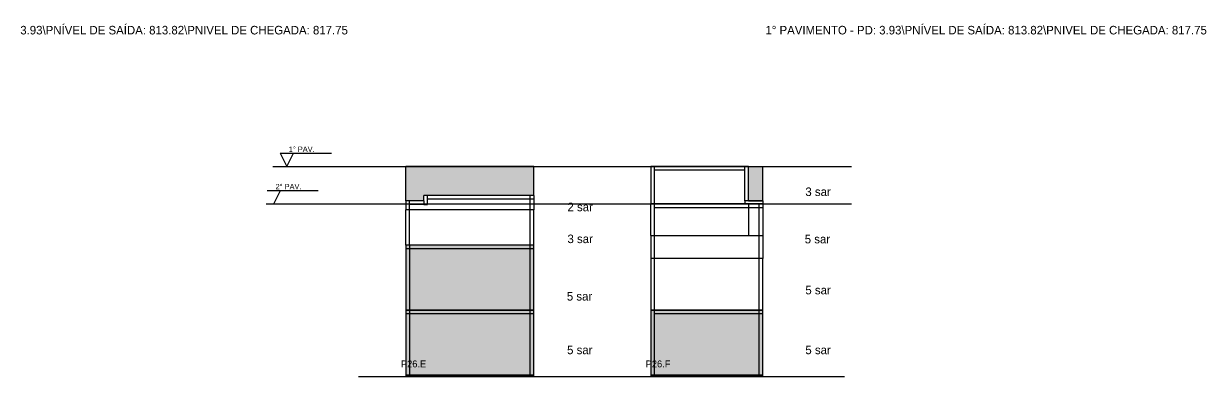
# Model space of a CAD drawing. Header units: metres. Extents: x 3473 to 8260, y 7512 to 8182.
# Drawn here: x 6045 to 8260, y 7512 to 8172 of the extents above; entities that cross this region are included whole.
import ezdxf

# ---------------------------------------------------------------- set-up
doc = ezdxf.new("R2010")
doc.units = ezdxf.units.M
for name, color, linetype in [('COTA', 7, 'Continuous'), ('Hachura', 7, 'Continuous'), ('NIVEL 1° PAV.', 7, 'Continuous'), ('NIVEL 2° PAV.', 7, 'Continuous'), ('NOMENCLATURA', 7, 'Continuous'), ('Nível', 7, 'Continuous'), ('Painéis', 7, 'Continuous'), ('SARR_2.2x7', 7, 'Continuous'), ('Texto Seção', 7, 'Continuous')]:
    doc.layers.add(name, color=color, linetype=linetype)

msp = doc.modelspace()

# ---------------------------------------------------------------- hatches: boundary and pattern name
at = {"layer": 'COTA'}
h = msp.add_hatch(color=7, dxfattribs=at)
h.dxf.hatch_style = 1
h.paths.add_polyline_path([(6794.9, 7850.5), (7000.9, 7850.5), (7000.9, 7850.5), (7000.9, 7904.5), (7000.9, 7904.5), (6760.9, 7904.5), (6760.9, 7904.5), (6760.9, 7840.5), (6760.9, 7840.5), (6794.9, 7840.5), (6794.9, 7840.5), (6794.9, 7850.5)])
h = msp.add_hatch(color=7, dxfattribs=at)
h.dxf.hatch_style = 1
h.paths.add_polyline_path([(7402.7, 7840.5), (7429.7, 7840.5), (7429.7, 7840.5), (7429.7, 7904.5), (7429.7, 7904.5), (7402.7, 7904.5), (7402.7, 7904.5), (7402.7, 7840.5), (7402.7, 7840.5)])
at = {"layer": 'Hachura'}
h = msp.add_hatch(color=7, dxfattribs=at)
h.dxf.hatch_style = 1
h.paths.add_polyline_path([(7000.9, 7511.5), (7000.9, 7757.5), (7000.9, 7757.5), (6760.9, 7757.5), (6760.9, 7757.5), (6760.9, 7511.5), (6760.9, 7511.5), (7000.9, 7511.5)])
h = msp.add_hatch(color=7, dxfattribs=at)
h.dxf.hatch_style = 1
h.paths.add_polyline_path([(7429.7, 7511.5), (7429.7, 7635.5), (7429.7, 7635.5), (7219.7, 7635.5), (7219.7, 7635.5), (7219.7, 7511.5), (7219.7, 7511.5), (7429.7, 7511.5)])

# ---------------------------------------------------------------- linework, layer by layer
at = {"layer": 'COTA', "color": 7, "lineweight": 25}
for p, q in [((7000.9, 7904.5), (6760.9, 7904.5)), ((6760.9, 7840.5), (6760.9, 7904.5)), ((7000.9, 7850.5), (7000.9, 7904.5)), ((7402.7, 7904.5), (7429.7, 7904.5)), ((7429.7, 7840.5), (7429.7, 7904.5))]:
    msp.add_line(p, q, dxfattribs=at)
at = {"layer": 'NIVEL 1° PAV.', "color": 7, "lineweight": 25}
for p, q in [((6525.8, 7929.5), (6621.8, 7929.5)), ((6525.8, 7929.5), (6538.3, 7904.5)), ((6538.3, 7904.5), (6550.8, 7929.5)), ((6512, 7904.5), (7595.9, 7904.5))]:
    msp.add_line(p, q, dxfattribs=at)
at = {"layer": 'NIVEL 2° PAV.', "color": 7, "lineweight": 25}
for p, q in [((6501.1, 7859.5), (6597.1, 7859.5)), ((6513.6, 7834.5), (6526.1, 7859.5)), ((6499.7, 7834.5), (7595.9, 7834.5))]:
    msp.add_line(p, q, dxfattribs=at)
at = {"layer": 'Nível', "color": 7, "lineweight": 25}
for p, q in [((6672.2, 7904.5), (7582.4, 7904.5)), ((6672.2, 7511.5), (7582.4, 7511.5))]:
    msp.add_line(p, q, dxfattribs=at)
at = {"layer": 'Painéis', "color": 7, "lineweight": 25}
for p, q in [((7219.7, 7904.5), (7219.7, 7856.5)), ((7402.7, 7904.5), (7219.7, 7904.5)), ((7402.7, 7840.5), (7402.7, 7904.5)), ((7000.9, 7850.5), (6794.9, 7850.5)), ((6794.9, 7840.5), (6794.9, 7850.5)), ((7000.9, 7850.5), (7000.9, 7823.5)), ((7219.7, 7856.5), (7219.7, 7834.5)), ((6794.9, 7840.5), (6760.9, 7840.5)), ((6760.9, 7840.5), (6760.9, 7823.5)), ((7000.9, 7823.5), (6760.9, 7823.5)), ((6760.9, 7757.5), (6760.9, 7823.5)), ((7000.9, 7757.5), (7000.9, 7823.5)), ((7429.7, 7834.5), (7219.7, 7834.5)), ((7219.7, 7775.5), (7219.7, 7834.5)), ((7219.7, 7834.5), (7402.7, 7834.5)), ((7402.7, 7840.5), (7429.7, 7840.5)), ((7402.7, 7834.5), (7402.7, 7775.5)), ((7402.7, 7834.5), (7429.7, 7834.5)), ((7429.7, 7840.5), (7429.7, 7834.5)), ((7429.7, 7834.5), (7429.7, 7775.5)), ((7219.7, 7775.5), (7429.7, 7775.5)), ((7219.7, 7775.5), (7219.7, 7732.5)), ((7429.7, 7775.5), (7429.7, 7732.5)), ((6760.9, 7757.5), (6760.9, 7635.5)), ((7000.9, 7757.5), (6760.9, 7757.5)), ((7000.9, 7635.5), (7000.9, 7757.5)), ((7429.7, 7732.5), (7219.7, 7732.5)), ((7219.7, 7732.5), (7219.7, 7635.5)), ((7429.7, 7635.5), (7429.7, 7732.5)), ((6760.9, 7635.5), (6760.9, 7511.5)), ((6760.9, 7635.5), (7000.9, 7635.5)), ((7000.9, 7635.5), (6760.9, 7635.5)), ((7000.9, 7511.5), (7000.9, 7635.5)), ((7219.7, 7635.5), (7219.7, 7511.5)), ((7219.7, 7635.5), (7429.7, 7635.5)), ((7429.7, 7635.5), (7219.7, 7635.5)), ((7429.7, 7511.5), (7429.7, 7635.5)), ((6760.9, 7513.5), (7000.9, 7513.5)), ((7219.7, 7513.5), (7429.7, 7513.5))]:
    msp.add_line(p, q, dxfattribs=at)
for points in [[(7000.9, 7513.5), (6760.9, 7513.5), (6760.9, 7511.5), (7000.9, 7511.5)], [(7429.7, 7513.5), (7219.7, 7513.5), (7219.7, 7511.5), (7429.7, 7511.5)]]:
    msp.add_lwpolyline(points, close=True, dxfattribs=at)
at = {"layer": 'SARR_2.2x7', "color": 7, "lineweight": 25}
for p, q in [((7226.7, 7856.5), (7226.7, 7904.5)), ((7395.7, 7897.5), (7226.7, 7897.5)), ((7395.7, 7840.5), (7395.7, 7904.5)), ((6801.9, 7833.5), (6801.9, 7850.5)), ((7000.9, 7843.5), (6801.9, 7843.5)), ((6993.9, 7823.5), (6993.9, 7850.5)), ((7226.7, 7834.5), (7226.7, 7856.5)), ((6767.9, 7823.5), (6767.9, 7840.5)), ((6794.9, 7833.5), (6767.9, 7833.5)), ((6767.9, 7757.5), (6767.9, 7823.5)), ((6794.9, 7840.5), (6794.9, 7833.5)), ((6794.9, 7833.5), (6801.9, 7833.5)), ((6993.9, 7757.5), (6993.9, 7823.5)), ((7226.7, 7834.5), (7226.7, 7834.5)), ((7226.7, 7732.5), (7226.7, 7834.5)), ((7226.7, 7827.5), (7429.7, 7827.5)), ((7429.7, 7840.5), (7395.7, 7840.5)), ((7395.7, 7840.5), (7395.7, 7834.5)), ((7422.7, 7732.5), (7422.7, 7834.5)), ((6767.9, 7757.5), (6767.9, 7635.5)), ((6993.9, 7635.5), (6993.9, 7757.5)), ((7000.9, 7750.5), (6760.9, 7750.5)), ((7226.7, 7635.5), (7226.7, 7732.5)), ((7422.7, 7635.5), (7422.7, 7732.5)), ((7000.9, 7628.5), (6760.9, 7628.5)), ((6767.9, 7635.5), (6767.9, 7511.5)), ((6993.9, 7513.5), (6993.9, 7635.5)), ((7226.7, 7513.5), (7226.7, 7635.5)), ((7429.7, 7628.5), (7226.7, 7628.5)), ((7422.7, 7513.5), (7422.7, 7635.5)), ((6767.9, 7513.5), (6767.9, 7513.5)), ((6993.9, 7513.5), (6993.9, 7513.5)), ((7226.7, 7513.5), (7226.7, 7513.5)), ((7422.7, 7513.5), (7422.7, 7513.5))]:
    msp.add_line(p, q, dxfattribs=at)

# ---------------------------------------------------------------- texts
at = {"layer": 'NIVEL 1° PAV.', "color": 7, "lineweight": 25}
msp.add_text('1° PAV.', height=10, dxfattribs=at).set_placement((6541.8, 7932))
at = {"layer": 'NIVEL 2° PAV.', "color": 7, "lineweight": 25}
msp.add_text('2° PAV.', height=10, dxfattribs=at).set_placement((6517.1, 7862))
at = {"layer": 'NOMENCLATURA', "color": 7, "lineweight": 25}
for s, p in [('1° PAVIMENTO - PD: 3.93\\PNÍVEL DE SAÍDA: 813.82\\PNIVEL DE CHEGADA: 817.75', (5825.9, 8152)), ('1° PAVIMENTO - PD: 3.93\\PNÍVEL DE SAÍDA: 813.82\\PNIVEL DE CHEGADA: 817.75', (7434.6, 8152)), ('3 sar', (7509.4, 7849.3)), ('2 sar', (7063.8, 7820.8)), ('3 sar', (7063.8, 7761.1)), ('5 sar', (7508.2, 7760.6)), ('5 sar', (7062.6, 7653.5)), ('5 sar', (7509.4, 7665.1)), ('5 sar', (7063.1, 7553)), ('5 sar', (7509.4, 7553))]:
    msp.add_text(s, height=16, dxfattribs=at).set_placement(p)
at = {"layer": 'Texto Seção', "color": 7, "lineweight": 25}
for s, p in [('P26.E', (6751.9, 7528.3)), ('P26.F', (7210.3, 7528.3))]:
    msp.add_text(s, height=13, dxfattribs=at).set_placement(p)

doc.saveas('drawing.dxf')
